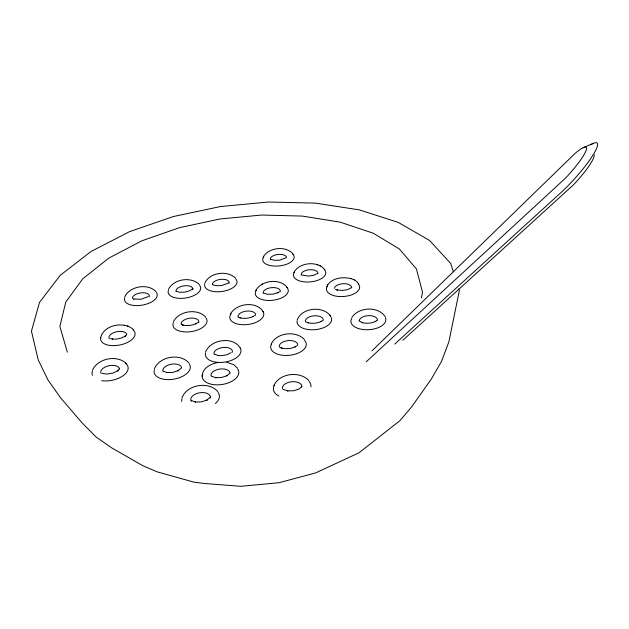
<?xml version="1.0" encoding="UTF-8"?>
<svg xmlns="http://www.w3.org/2000/svg" width="629" height="629" viewBox="0 0 629 629"><rect width="100%" height="100%" fill="white"/><g stroke="black" fill="none" stroke-linecap="round" stroke-linejoin="round"><path stroke-width="0.94" d="M202.271 376.362C201.956 368.067 211.171 363.625 218.169 362.43M421.461 297.871L422.507 292.147L416.414 268.897L399.321 248.95L373.217 233.194L340.195 222.155L302.345 216.077L261.648 215.039L220.032 218.971L179.375 227.698L141.588 240.923L108.675 258.204L82.706 278.883L65.778 302.046L59.865 326.427L67.358 352.185M100.577 338.08C103.219 324.753 124.267 320.924 133.427 329.604M92.487 370.072C97.904 358.31 117.112 354.473 126.405 363.609M124.809 296.652C129.944 286.101 147.933 283.034 156.047 291.667M168.391 289.552C173.352 278.883 191.287 276.202 199.369 284.607M154.419 368.68C159.695 356.399 179.98 352.885 188.904 362.933M173.195 322.3C178.235 310.899 197.215 307.958 205.636 317.024M204.834 283.089C209.646 272.31 227.533 270.022 235.576 278.183M182.017 397.662C187.19 384.523 208.576 380.954 217.815 391.576M205.604 351.925C210.668 339.149 233.846 335.862 240.593 348.615M297.155 320.019C301.794 307.55 322.984 305.49 330.595 316.025M327.363 285.456C332.073 277.711 343.151 276.65 351.234 278.678M326.844 286.785L327.67 284.67M273.867 385.758C279.205 373.036 299.891 370.717 308.91 380.631M351.831 317.535C358.554 306.944 378.163 305.898 385.168 316.686M271.154 344.165C276.516 332.458 295.779 330.359 304.381 339.456M293.837 272.632C299.145 262.144 317.653 260.563 324.839 269.699M255.712 290.661C261.169 280.133 280.212 277.853 287.359 287.673M263.134 257.159C268.473 247.268 286.344 245.341 293.303 254.305M230.261 314.327C235.985 303.147 256.742 300.56 263.37 312.023M119.518 368.625L117.497 370.913L118.055 370.583L112.968 373.083L106.93 374.082L102.33 373.437M301.731 386.772L299.019 389.044L293.861 390.751L287.602 390.868L287.996 390.931L283.294 389.343M210.393 397.151L206.768 400.146L207.232 399.934L201.359 401.884L195.132 402.002L195.611 402.049L191.13 400.429M230.104 373.06L226.644 375.898L227.116 375.67L221.432 377.526L215.37 377.652L215.818 377.722L211.407 376.205M181.522 368.036L177.952 370.819L178.377 370.591L172.684 372.415L166.724 372.541L167.212 372.62L162.974 371.134M371.912 350.903L575 153.468A31.544 5.354 -47.9 0 1 585.961 150.866A31.544 5.354 -47.9 0 1 565.298 178.337L366.306 361.722M192.812 288.585L190.029 290.598L184.934 292.115L179.572 292.273L176.167 291.243M394.721 344.102L561.783 191.821A41.821 7.265 -47.8 0 0 593.281 154.616A41.821 7.265 -47.8 0 0 590.639 144.78M402.835 340.265L573.137 185.123A31.529 5.598 -47.8 0 0 594.24 154.805M126.5 334.903L124.974 336.263L125.517 335.917C121.617 338.496 116.797 339.495 112.174 339.031L112.677 339.125L110.492 338.63M376.968 320.389L375.254 321.568L375.812 321.309C371.613 323.377 366.683 323.754 362.162 322.598L362.674 322.756L359.049 320.837M296.833 345.698L294.962 346.941L295.473 346.697C291.172 348.788 286.109 349.299 281.493 348.018L282.075 348.159L280.062 347.287M322.559 320.491L320.782 321.663L321.301 321.403C317.118 323.408 312.228 323.856 307.738 322.685L308.289 322.842L306.299 322.024M351.084 287.862L347.625 289.599L342.192 290.48L336.924 289.906L337.427 290.071L335.485 289.332M231.173 352.633L227.053 354.717L221.141 355.7L218.247 355.55L218.688 355.637L214.387 354.221M254.533 315.609L252.685 316.757L253.141 316.497C249.005 318.4 244.209 318.934 239.791 317.763L240.38 317.912L238.517 317.118M317.283 273.599L313.808 275.25L308.485 276.107L302.062 275.038M279.418 291.762L277.664 292.839L278.128 292.579L273.088 294.12L267.6 294.278L263.881 293.232M198.017 322.433L195.509 323.935L195.926 323.691C191.774 325.555 186.97 326.176 182.544 324.949L183.173 325.107L181.38 324.297M261.955 284.316L262.395 284.049M286.36 257.646L279.756 260.147L274.527 260.304L270.957 259.407M228.626 282.932L221.667 285.574L216.313 285.731L212.814 284.733M148.247 296.597L140.99 299.302L133.356 298.979L133.993 299.137M583.138 147.729L592.88 143.561M127.498 325.94L128.167 326.089M124.259 325.224L124.746 325.335M226.778 362.335L233.689 364.631L237.149 367.847M353.647 279.567L356.588 281.336L358.624 283.781M317.354 264.636L317.857 264.817M320.122 265.65L320.774 265.894M350.754 278.498L354.292 279.811M453.312 271.689L450.741 263.527L429.568 240.451L398.291 222.422L359.45 209.905L315.412 203.104L268.363 202.027L220.362 206.564L173.423 216.525L129.59 231.637L91.056 251.466L60.187 275.368L39.485 302.4L31.45 331.184L38.212 359.851L47.859 379.751L60.305 397.481L81.998 422.79L95.922 436.864L111.679 447.864L142.925 465.759L157.108 471.829L193.921 482.144L204.079 483.449L240.86 486.311L279.197 482.687L315.679 472.898L359.08 452.738L400.005 420.604L411.523 407.034L431.266 379.13L441.511 361.447L448.878 341.846L459.312 290.74L458.745 288.923M181.168 324.218A8.948 4.584 -8.7 0 1 190.304 318.148A8.948 4.584 -8.7 0 1 198.756 322.551M205.895 317.881A17.203 8.822 -8.7 0 1 191.625 331.562A17.203 8.822 -8.7 0 1 173.203 323.204M305.474 321.954A9.018 4.725 -5.2 0 1 313.832 315.829A9.018 4.725 -5.2 0 1 323.29 320.271M331.286 317.708A17.345 9.097 -5.2 0 1 315.271 329.659A17.345 9.097 -5.2 0 1 297.108 320.939M329.84 315.554A17.345 9.097 -5.2 0 1 330.933 316.961M292.752 254.092A15.804 7.548 -6 0 1 278.906 265.965A15.804 7.548 -6 0 1 263.81 256.829M270.368 259.62A8.216 3.923 -6 0 1 277.153 254.572A8.216 3.923 -6 0 1 286.525 257.057M262.922 311.465A17.101 8.806 -7.1 0 1 246.159 324.666A17.101 8.806 -7.1 0 1 231.118 313.753M238.029 317.071A8.892 4.584 -7.1 0 1 246.741 311.072A8.892 4.584 -7.1 0 1 255.571 315.412M235.804 279.017A16.307 7.98 -7.6 0 1 224.82 290.975A16.307 7.98 -7.6 0 1 204.724 286.069M204.637 285.377A16.307 7.98 -7.6 0 1 204.826 283.962M212.46 284.835A8.476 4.151 -7.6 0 1 220.936 279.331A8.476 4.151 -7.6 0 1 229.176 283.254M282.515 388.911A9.812 5.59 -6.1 0 1 291.785 381.724A9.812 5.59 -6.1 0 1 301.896 387.079M278.906 396.026A18.87 10.756 -6.1 0 1 274.621 384.814M309.146 381.551A18.87 10.756 -6.1 0 1 310.907 386.906M191.413 401.318A9.883 5.598 -9.3 0 1 199.574 392.811A9.883 5.598 -9.3 0 1 210.275 398.102M218.098 392.488A19.012 10.772 -9.3 0 1 215.346 403.559M181.82 401.475A19.012 10.772 -9.3 0 1 182.017 398.621M125.281 363.208A18.327 9.734 -11.5 0 1 123.394 375.521A18.327 9.734 -11.5 0 1 101.607 380.702M92.4 375.301A18.327 9.734 -11.5 0 1 92.534 371M101.127 373.453A9.529 5.063 -11.5 0 1 108.526 365.834A9.529 5.063 -11.5 0 1 119.502 369.066M237.416 368.751A18.453 10.206 -8.4 0 1 222.635 384.39A18.453 10.206 -8.4 0 1 202.389 374.632M211.022 375.859A9.6 5.307 -8.4 0 1 219.364 369.105A9.6 5.307 -8.4 0 1 229.939 372.675M133.089 329.911A17.494 8.916 -10.8 0 1 120.862 344.771A17.494 8.916 -10.8 0 1 100.774 337.403M109.304 338.803A9.097 4.631 -10.8 0 1 116.31 331.813A9.097 4.631 -10.8 0 1 126.846 334.722M156.322 292.509A16.558 8.067 -9.7 0 1 141.84 305.191A16.558 8.067 -9.7 0 1 124.841 297.533M132.357 298.445A8.609 4.199 -9.7 0 1 141.454 292.799A8.609 4.199 -9.7 0 1 149.215 296.849M358.396 284.072A16.653 8.374 -4.3 0 1 343.56 296.503A16.653 8.374 -4.3 0 1 327.308 286.329M334.4 288.294A8.657 4.356 -4.3 0 1 343.513 283.695A8.657 4.356 -4.3 0 1 351.658 287.807M214.002 353.985A9.333 5.016 -8.1 0 1 223.303 347.42A9.333 5.016 -8.1 0 1 232.376 352.248M240.184 347.939A17.942 9.655 -8.1 0 1 224.553 362.139A17.942 9.655 -8.1 0 1 205.597 352.853M162.832 370.811A9.514 5.158 -9.8 0 1 171.442 364.183A9.514 5.158 -9.8 0 1 181.608 367.674M189.187 363.821A18.304 9.915 -9.8 0 1 173.722 379.177A18.304 9.915 -9.8 0 1 154.435 369.616M263.284 293.295A8.625 4.317 -6.3 0 1 271.571 287.634A8.625 4.317 -6.3 0 1 280.314 291.683M286.8 287.327A16.582 8.303 -6.3 0 1 272.176 300.332A16.582 8.303 -6.3 0 1 256.443 290.197M304.601 340.344A17.879 9.663 -6.1 0 1 289.898 355.251A17.879 9.663 -6.1 0 1 271.39 344.267M279.347 347.082A9.293 5.024 -6.1 0 1 288.153 340.58A9.293 5.024 -6.1 0 1 297.714 345.352M199.613 285.448A16.417 8.035 -8.6 0 1 185.901 297.965A16.417 8.035 -8.6 0 1 168.399 290.425M175.978 291.321A8.539 4.175 -8.6 0 1 184.745 285.747A8.539 4.175 -8.6 0 1 192.765 289.733M324.147 269.432A16.236 7.973 -5.2 0 1 310.427 281.878A16.236 7.973 -5.2 0 1 294.411 272.239M301.307 275.18A8.444 4.144 -5.2 0 1 309.169 269.762A8.444 4.144 -5.2 0 1 317.991 273.607M385.357 317.582A17.486 9.207 -3.6 0 1 367.729 329.753A17.486 9.207 -3.6 0 1 351.76 318.439M359.301 320.625A9.089 4.788 -3.6 0 1 368.712 315.624A9.089 4.788 -3.6 0 1 377.439 320.169"/></g></svg>
